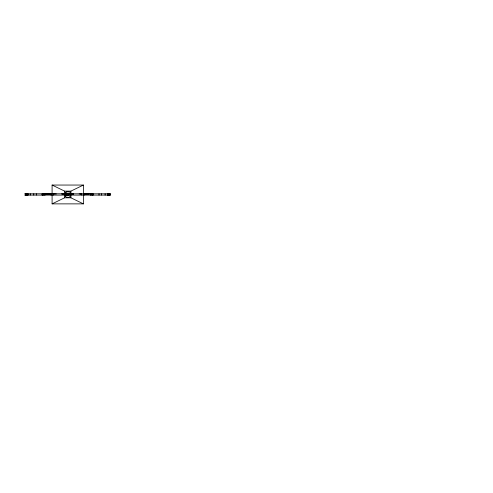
<?xml version="1.0" encoding="UTF-8"?>
<svg xmlns="http://www.w3.org/2000/svg" width="493" height="493" viewBox="0 0 493 493"><rect width="100%" height="100%" fill="white"/><g stroke="black" fill="none" stroke-linecap="round" stroke-linejoin="round"><path stroke-width="0.74" d="M52.092 185.048L64.595 191.118L70.918 191.118L83.422 185.048L83.422 203.874L52.092 203.874L52.092 185.048L83.422 185.048M52.092 203.874L64.595 197.804L70.918 197.804L83.422 203.874M24.65 193.798L110.709 193.798M24.65 195.099L110.709 195.099M110.062 193.798L110.062 195.099M109.785 193.798L109.785 195.099M109.508 193.798L109.508 195.099M109.236 193.798L109.236 195.099M108.971 193.798L108.971 195.099M108.713 193.798L108.713 195.099M108.466 193.798L108.466 195.099M108.238 193.798L108.238 195.099M108.022 193.798L108.022 195.099M107.819 193.798L107.819 195.099M107.64 193.798L107.64 195.099M107.486 193.798L107.486 195.099M107.351 193.798L107.351 195.099M105.12 193.798L105.12 195.099M101.62 193.798L101.62 195.099M99.025 193.798L99.025 195.099M93.146 193.798L93.183 195.099M92.85 193.798L92.85 195.099M92.394 193.798L92.394 195.099M91.766 193.798L91.766 195.099M91.673 193.798L91.643 194.125M91.575 193.798L91.575 194.125M91.267 193.798L91.267 194.125M90.965 193.798L90.965 195.099M90.767 193.798L90.767 194.125M90.305 193.798L90.305 195.099M90.065 193.798L90.065 194.125M89.171 193.798L89.171 194.125M88.635 193.798L88.635 194.125M88.259 193.798L88.259 194.125M88.093 193.798L88.093 194.125M87.532 193.798L87.483 194.125M87.027 193.798L87.027 194.125M86.676 193.798L86.676 194.125M86.577 193.798L86.577 194.125M86.263 193.798L86.263 194.125M86.189 193.798L86.189 194.125M85.856 193.798L85.837 194.125M85.585 193.798L85.585 194.125M85.369 193.798L85.375 194.125M85.221 193.798L85.227 194.125M84.969 193.798L84.944 194.125M84.377 193.798L84.377 195.099M83.995 193.798L83.995 194.125M81.795 193.798L81.795 195.099M81.53 193.798L81.53 194.125M80.612 193.798L80.612 194.125M80.23 193.798L80.23 194.125M79.25 193.798L79.25 194.125M73.365 193.798L73.365 194.125M73.266 193.798L73.272 194.125M73.118 193.798L73.118 194.125M72.915 193.798L72.915 194.125M72.681 193.798L72.681 194.125M72.428 193.798L72.428 194.125M72.175 193.798L72.175 194.125M71.941 193.798L71.941 194.125M71.842 193.798L71.787 194.125M71.695 193.798L71.738 194.125M71.608 193.798L71.577 194.125M71.503 193.798L71.503 194.125M71.337 193.798L71.337 194.125M71.171 193.798L71.158 194.125M71.091 193.798L71.091 194.125M70.974 193.798L70.974 194.125M70.918 191.118L70.918 197.804M70.832 193.798L70.832 194.125M70.61 193.798L70.61 194.125M70.32 193.798L70.32 194.125M70.043 193.798L70.043 194.125M69.704 193.798L69.704 194.125M69.34 193.798L69.34 195.099M68.435 193.798L68.435 194.125M68.33 193.798L68.33 194.125M67.683 193.798L67.683 194.125M67.036 193.798L67.036 194.125M66.925 193.798L66.925 194.125M66.019 193.798L66.019 195.099M65.661 193.798L65.661 194.125M65.316 193.798L65.316 194.125M65.039 193.798L65.039 194.125M64.749 193.798L64.749 194.125M64.595 191.118L64.595 197.804M64.534 193.798L64.534 194.125M64.392 193.798L64.392 194.125M64.269 193.798L64.269 194.125M64.201 193.798L64.195 194.125M64.022 193.798L64.022 194.125M63.856 193.798L63.856 194.125M63.757 193.798L63.782 194.125M63.671 193.798L63.671 194.125M63.628 194.125L63.572 193.798L63.517 194.125M63.424 193.798L63.424 194.125M63.184 193.798L63.184 194.125M62.931 193.798L62.931 194.125M62.679 193.798L62.679 194.125M62.445 193.798L62.445 194.125M62.247 193.798L62.247 194.125M62.093 193.798L62.1 194.125M62.001 193.798L61.995 194.125M56.11 193.798L56.11 194.125M55.13 193.798L55.13 194.125M54.748 193.798L54.748 194.125M53.829 193.798L53.829 194.125M53.564 193.798L53.564 195.099M51.364 193.798L51.364 194.125M50.989 193.798L50.989 195.099M50.841 193.798L50.884 194.125M50.415 193.798L50.397 194.125M50.224 193.798L50.224 194.125M50.138 193.798L50.132 194.125M49.99 194.125L49.984 193.798L49.953 194.125M49.775 193.798L49.775 194.125M49.522 193.798L49.503 194.125M49.171 193.798L49.171 194.125M49.097 193.798L49.097 194.125M48.782 193.798L48.782 194.125M48.684 193.798L48.684 194.125M48.332 193.798L48.332 194.125M47.827 193.798L47.876 194.125M47.266 193.798L47.266 194.125M47.1 193.798L47.1 194.125M46.73 193.798L46.73 194.125M46.188 193.798L46.188 194.125M45.294 193.798L45.294 194.125M45.054 193.798L45.054 195.099M44.598 193.798L44.598 194.125M44.401 193.798L44.401 195.099M44.093 193.798L44.093 194.125M43.791 193.798L43.791 194.125M43.686 193.798L43.686 194.125M43.594 193.798L43.594 195.099M42.965 193.798L42.965 195.099M42.515 193.798L42.515 195.099M42.176 193.798L42.238 195.099M42.17 193.798L42.151 195.099M36.34 193.798L36.34 195.099M33.74 193.798L33.74 195.099M30.246 193.798L30.246 195.099M28.009 193.798L28.009 195.099M27.879 193.798L27.879 195.099M27.719 193.798L27.719 195.099M27.54 193.798L27.54 195.099M27.343 193.798L27.343 195.099M27.127 193.798L27.127 195.099M26.893 193.798L26.893 195.099M26.647 193.798L26.647 195.099M26.394 193.798L26.394 195.099M26.123 193.798L26.123 195.099M25.852 193.798L25.852 195.099M25.581 193.798L25.581 195.099M25.303 193.798L25.303 195.099M70.733 195.271A3.124 3.124 0 0 1 64.7 195.271M64.7 193.65A3.124 3.124 0 0 1 70.733 193.65M65.951 196.226A2.496 2.496 0 0 1 65.557 195.709M65.557 193.213A2.496 2.496 0 0 1 66.469 192.295M67.72 191.962A2.496 2.496 0 0 1 68.367 192.048M68.965 194.877A1.288 1.288 0 0 1 66.475 194.877M66.604 193.897A1.288 1.288 0 0 1 68.835 193.897M85.135 194.125L85.135 193.798L85.104 194.125M84.519 194.125L84.519 193.798L84.476 194.125"/></g></svg>
